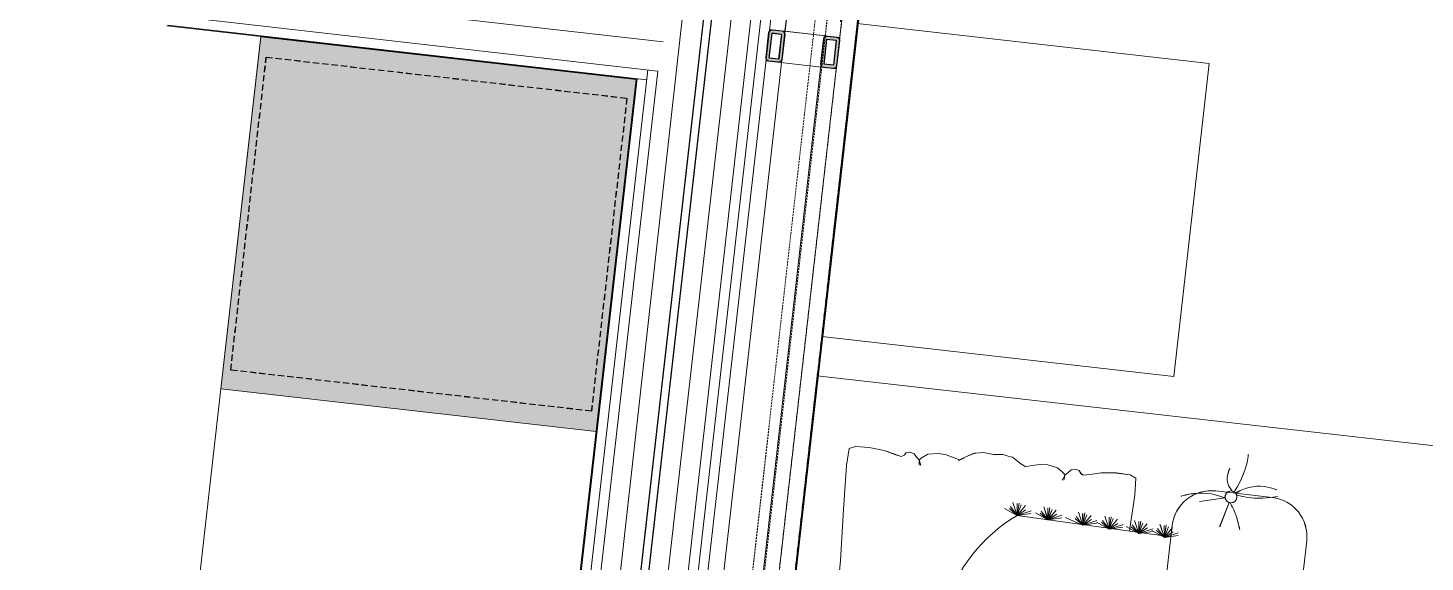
# Model space of a CAD drawing. Header units: millimetres. Extents: x 26282 to 30760, y 1404 to 4574.
# Drawn here: x 29741.8 to 29919.3, y 3655.5 to 3723.3 of the extents above; entities that cross this region are included whole.
import ezdxf

# ---------------------------------------------------------------- set-up
doc = ezdxf.new("R2010")
doc.units = ezdxf.units.MM
doc.header["$LTSCALE"] = 0.25
doc.set_wipeout_variables(frame=1)
for name, pattern in [('01-2BASEMENT$0$HIDDEN', [0.375, 0.25, -0.125]), ('HIDDEN', [0.375, 0.25, -0.125]), ('HIDDEN2', [4.7625, 3.175, -1.5875])]:
    doc.linetypes.add(name, pattern=pattern)
for name, color, linetype, lineweight in [('AB-DUV', 4, 'Continuous', 50), ('BRONZE (3RDF)', 30, 'Continuous', 15), ('FURNITURE (3RDF)', 43, 'Continuous', 20), ('GLASS (3RDF)', 140, 'Continuous', 9), ('HIDDEN (3RDF)', 145, 'HIDDEN', 13), ('ID-ALCIPAN', 124, 'Continuous', 20), ('ID-HATCH', 252, 'Continuous', 18), ('LIGHTENING FIXTURE (3RDF)', 50, 'Continuous', 20), ('METAL PROFILE (3RDF)', 251, 'Continuous', 18), ('WALL CLADDING (3RDF)', 43, 'Continuous', 13), ('WALLPAPER (3RDF)', 63, 'Continuous', 13), ('WOOD (3RDF)', 45, 'Continuous', 15)]:
    doc.layers.add(name, color=color, linetype=linetype, lineweight=lineweight)
for name, color, linetype in [('ACCESSORIES (3RDF)', 2, 'Continuous'), ('ID-PROFIL', 145, 'Continuous'), ('LEATHER (3RDF)', 57, 'Continuous'), ('WIPEOUT(3RDF)', 250, 'Continuous')]:
    doc.layers.add(name, color=color, linetype=linetype)
doc.linetypes.add('BATTING', pattern='A,0.0001,-0.1,[134,ltypeshp.shx,S=0.1,R=0,X=-0.1,Y=0],-0.2,[134,ltypeshp.shx,S=0.1,R=180,X=0.1,Y=0],-0.1', length=0.4001)

# ---------------------------------------------------------------- blocks, each defined once
blk = doc.blocks.new('MINIBAR-02')
at = {"layer": 'GLASS (3RDF)'}
h = blk.add_hatch(dxfattribs=at)
h.set_pattern_fill('DOTS', color=163, scale=0.4)
h.set_pattern_definition([(0, (-22706.0425, -627.869), (0.3175, 0.635), [0, -0.635])])
h.paths.add_polyline_path([(55, 0), (10, 0), (10, 48), (55, 48)])
at = {"layer": 'ACCESSORIES (3RDF)', "linetype": 'HIDDEN2', "elevation": 0}
blk.add_lwpolyline([(12.49, 47.1), (12.5, 1), (52.5, 1), (52.49, 47.1)], close=True, dxfattribs=at)
at = {"layer": 'WOOD (3RDF)', "elevation": 0}
blk.add_lwpolyline([(55, 48), (55, 0), (10, 0), (10, 48)], close=True, dxfattribs=at)
blk = doc.blocks.new('A$C758C6CDD')
at = {"layer": 'BRONZE (3RDF)', "color": 252}
blk.add_line((1.3, 0, 0), (3.1, 0, 0), dxfattribs=at)
at = {"layer": 'BRONZE (3RDF)', "elevation": 0}
blk.add_lwpolyline([(0.3, 2), (0.3, 0.8), (1.1, 0.8), (1.1, 0.2), (0, 0.2), (0, 0), (1.3, 0), (1.3, 1), (0.5, 1), (0.5, 1.8), (3.1, 1.8), (3.1, 0), (3.6, 0), (3.6, 0.2), (3.3, 0.2), (3.3, 2), (0.3, 2)], dxfattribs=at)
at = {"layer": 'WOOD (3RDF)', "elevation": 0}
blk.add_lwpolyline([(3.3, 0.2), (3.3, 2.2), (0.3, 2.2), (0.3, 0.2)], dxfattribs=at)
blk = doc.blocks.new('A$C507954D5')
at = {"layer": 'WOOD (3RDF)'}
h = blk.add_hatch(color=256, dxfattribs=at)
h.dxf.hatch_style = 1
h.paths.add_polyline_path([(4.44, 2.83), (4.44, 0), (5.86, 1.41)])
for p, q in [((5.86, 1.41), (4.44, 2.83)), ((4.44, 2.83), (4.44, 0)), ((0, 1.41), (4.44, 1.41)), ((5.86, 1.41), (4.44, 0))]:
    blk.add_line(p, q, dxfattribs=at)
blk = doc.blocks.new('DOLAP-10')
at = {"layer": 'ACCESSORIES (3RDF)', "linetype": 'HIDDEN2', "elevation": 0}
blk.add_lwpolyline([(54.09, 69.71), (59.64, 118.51), (18.9, 123.14), (13.35, 74.34), (54.09, 69.71)], dxfattribs=at)
at = {"layer": 'HIDDEN (3RDF)', "color": 8, "linetype": 'HIDDEN', "ltscale": 12.5}
for p, q in [((64.45, 117.96, 0), (15.09, 123.57, 0)), ((35.79, 121.21, 0), (35.57, 119.22, 0)), ((38.05, 118.94, 0), (25.85, 11.64, 0)), ((35.57, 119.22, 0), (42.52, 118.43, 0)), ((42.75, 120.42, 0), (42.52, 118.43, 0)), ((60.35, 63.07, 0), (66.78, 119.71, 0)), ((63.33, 62.73, 0), (69.76, 119.37, 0)), ((64.45, 117.96, 0), (64.67, 119.95, 0)), ((40.04, 118.72, 0), (27.84, 11.41, 0)), ((63.3, 60.72, 0), (56.86, 4.09, 0)), ((66.28, 60.38, 0), (59.84, 3.75, 0)), ((2.44, 12.28, 0), (51.8, 6.68, 0)), ((23.14, 9.94, 0), (23.37, 11.92, 0)), ((23.37, 11.92, 0), (30.32, 11.13, 0)), ((30.1, 9.14, 0), (30.32, 11.13, 0)), ((51.8, 6.68, 0.02), (51.57, 4.69, 0.02))]:
    blk.add_line(p, q, dxfattribs=at)
at = {"layer": 'HIDDEN (3RDF)', "color": 8, "linetype": 'HIDDEN', "ltscale": 12.5, "elevation": 0}
for points in [[(28.43, 53.17, -0.06413), (12.36, 59.54, -1.08017), (13.88, 62.05, 0.114463), (28.32, 55.04, 0.821198)], [(35.94, 52.31, 0.066142), (52.49, 54.96, 1.08017), (51.58, 57.74, -0.118246), (36.47, 54.11, -0.821198)], [(27.22, 45.43, -0.06413), (11.15, 51.8, -1.08017), (12.67, 54.31, 0.114463), (27.1, 47.3, 0.821198)], [(34.72, 44.57, 0.066142), (51.28, 47.22, 1.08017), (50.36, 50, -0.118246), (35.26, 46.37, -0.821198)], [(26.25, 34.23, -0.063086), (10.29, 41.6, -1.08017), (11.8, 44.1, 0.111967), (26.13, 36.1, 0.821198)], [(33.75, 33.38, 0.066142), (50.3, 36.02, 0.819448), (49.5, 39.8, -0.115485), (34.28, 35.17, -0.821198)], [(24.62, 22.59, -0.06413), (8.55, 28.97, -1.08017), (10.07, 31.47, 0.114463), (24.51, 24.46, 0.821198)], [(32.13, 21.73, 0.066142), (48.68, 24.38, 1.08017), (47.77, 27.16, -0.118246), (32.66, 23.53, -0.821198)]]:
    blk.add_lwpolyline(points, format="xyb", dxfattribs=at)
for points in [[(27.79, 54, -0.144333), (28.18, 54.93, -0.107177), (29.24, 55.77, -0.074331), (30.61, 56.34, -0.065016), (32.31, 56.36, -0.065016), (33.96, 55.95, -0.074324), (35.18, 55.09, -0.107177), (36.01, 54.04, -0.144333), (36.19, 53.04, -0.144333), (35.79, 52.12, -0.107177), (34.74, 51.28, -0.077818), (33.38, 50.86, -0.065016), (31.68, 50.83, -0.065016), (30.03, 51.24, -0.077818), (28.8, 51.96, -0.107177), (27.97, 53.01, -0.144333)], [(26.91, 46.67, -0.144333), (27.3, 47.6, -0.107177), (28.36, 48.43, -0.077818), (29.72, 48.86, -0.065016), (31.42, 48.88, -0.065016), (33.06, 48.47, -0.077818), (34.29, 47.76, -0.107177), (35.13, 46.71, -0.144333), (35.31, 45.71, -0.144333), (34.91, 44.78, -0.107177), (33.86, 43.95, -0.077818), (32.5, 43.53, -0.065016), (30.8, 43.5, -0.065016), (29.15, 43.91, -0.077818), (27.92, 44.63, -0.107177), (27.08, 45.68, -0.144333)], [(25.6, 35.06, -0.144333), (26, 35.99, -0.107177), (27.05, 36.83, -0.074331), (28.43, 37.4, -0.065016), (30.13, 37.43, -0.065016), (31.78, 37.02, -0.074324), (32.99, 36.15, -0.107177), (33.83, 35.1, -0.144333), (34, 34.11, -0.144333), (33.61, 33.18, -0.107177), (32.55, 32.34, -0.077818), (31.19, 31.92, -0.065016), (29.49, 31.89, -0.065016), (27.84, 32.3, -0.077818), (26.62, 33.02, -0.107177), (25.78, 34.07, -0.144333)], [(24.31, 23.83, -0.144333), (24.71, 24.76, -0.107177), (25.76, 25.6, -0.077818), (27.12, 26.02, -0.065016), (28.82, 26.05, -0.065016), (30.47, 25.64, -0.077818), (31.7, 24.92, -0.107177), (32.54, 23.87, -0.144333), (32.71, 22.87, -0.144333), (32.32, 21.95, -0.107177), (31.26, 21.11, -0.077818), (29.9, 20.69, -0.065016), (28.2, 20.66, -0.065016), (26.55, 21.07, -0.077818), (25.33, 21.79, -0.107177), (24.49, 22.84, -0.144333)]]:
    blk.add_lwpolyline(points, format="xyb", close=True, dxfattribs=at)
at = {"layer": 'WOOD (3RDF)'}
for p, q in [((0, 8.54, 0), (13.55, 127.77, 0)), ((73.17, 120.99), (13.55, 127.77, 0)), ((2.21, 10.3, 0), (15.31, 125.56, 0)), ((72.94, 119.01, 0), (13.33, 125.78, 0)), ((51.57, 4.69, 0), (64.67, 119.95, 0)), ((52.59, 13.64, 0), (3.23, 19.24, 0)), ((0.23, 10.52), (59.84, 3.75)), ((0, 8.54), (59.62, 1.76)), ((59.84, 3.75, 0), (59.62, 1.76, 0)), ((55.42, 0.23), (55.64, 2.21)), ((57.4, 0), (57.63, 1.99))]:
    blk.add_line(p, q, dxfattribs=at)
at = {"layer": 'WOOD (3RDF)', "ltscale": 0.25}
blk.add_line((13.55, 127.77, 0), (13.75, 127.75, 0), dxfattribs=at)
at = {"layer": 'WOOD (3RDF)', "elevation": 0}
for points in [[(72.94, 119.01), (73.17, 120.99)], [(72.6, 116.03), (72.91, 118.71), (72.65, 119.04), (70.26, 119.31), (69.93, 119.05), (63.33, 61.02), (63.6, 60.69), (65.98, 60.42), (66.31, 60.68), (72.27, 113.04)], [(57.32, 9.87), (63.29, 62.43), (63.03, 62.77), (60.64, 63.04), (60.31, 62.77), (53.72, 4.75), (53.98, 4.41), (56.36, 4.14), (56.7, 4.41), (57, 7.09)]]:
    blk.add_lwpolyline(points, dxfattribs=at)
at = {"xscale": -1, "rotation": 83.51678702173031}
blk.add_blockref('A$C758C6CDD', (72.84, 116.3, 0), dxfattribs=at)
at = {"rotation": 83.51678702173027}
blk.add_blockref('A$C758C6CDD', (57.17, 6.77, 0), dxfattribs=at)
at = {"layer": 'WOOD (3RDF)', "extrusion": (0, 0, -1), "zscale": -1, "rotation": 276.4832129782697}
blk.add_blockref('A$C507954D5', (-72.71, 88.61, 0), dxfattribs=at)
at = {"layer": 'WOOD (3RDF)', "rotation": 83.51678702173027}
blk.add_blockref('A$C507954D5', (62.39, 27.5, 0), dxfattribs=at)
blk = doc.blocks.new('A$C266E249E')
for p, q in [((141.2, 99.1), (94.6, 71.5)), ((94.2, 58.9), (141.2, 31.3))]:
    blk.add_line(p, q)
blk.add_circle((83.8, 65.6), 12.4)
for points, knots in [([(94.8, 71.2), (94.8, 71.2), (104, 88), (117.3, 101.4), (137.4, 121.6), (165.1, 131.9), (165.1, 131.9)], [0, 0, 0, 0, 1, 1, 1, 2, 2, 2, 2]), ([(71.2, 69.8), (71.2, 69.8), (38.7, 79.9), (12.9, 100.7), (8.3, 104.4), (4.1, 108.3), (0.2, 112.2)], [0, 0, 0, 0, 1, 1, 1, 1.244035, 1.244035, 1.244035, 1.244035]), ([(74, 74.2), (74, 74.2), (74.6, 83.5), (71.2, 91.8), (65.2, 106.7), (48.5, 113.6), (48.5, 113.6)], [0, 0, 0, 0, 1, 1, 1, 2, 2, 2, 2]), ([(70.5, 65.6), (70.5, 65.6), (46.5, 62.6), (27.7, 49.3), (10.4, 37), (0, 17.6), (0, 17.6)], [0, 0, 0, 0, 1, 1, 1, 2, 2, 2, 2]), ([(71.6, 60.4), (71.6, 60.4), (60.9, 45.7), (47.5, 33.4), (29.3, 16.9), (6.9, 5.7), (6.9, 5.7)], [0, 0, 0, 0, 1, 1, 1, 2, 2, 2, 2]), ([(92.6, 56.9), (92.6, 56.9), (95.3, 40.8), (100.8, 25.6), (105.6, 12.4), (112.3, 0), (112.3, 0)], [0, 0, 0, 0, 1, 1, 1, 2, 2, 2, 2])]:
    blk.add_open_spline(points, degree=3, knots=knots)
blk = doc.blocks.new('A$C4A193E75')
for p, q in [((78.1, 158.17), (199, 158.17)), ((199, 158.17), (199, 8.17)), ((173.47, 150.72), (174.4, 150.89)), ((174.4, 150.89), (175.64, 150.75)), ((176.91, 150.87), (175.64, 150.75)), ((177.86, 150.68), (176.91, 150.87)), ((139.86, 149.34), (147.06, 149.34)), ((157.2, 147.64), (157.32, 149.83)), ((157.32, 149.83), (158.08, 150.17)), ((158.08, 150.17), (159.83, 150.19)), ((159.83, 150.19), (161.79, 149.98)), ((161.79, 149.98), (163.17, 149.63)), ((163.17, 149.63), (164.01, 149.42)), ((164.01, 149.42), (164.36, 149.63)), ((164.36, 149.63), (164.59, 149.96)), ((164.59, 149.96), (165.07, 150.07)), ((165.07, 150.07), (165.6, 149.93)), ((165.6, 149.93), (165.98, 149.5)), ((165.98, 149.5), (166.3, 149.23)), ((166.3, 149.23), (166.66, 149.54)), ((166.3, 149.23), (166.61, 148.52)), ((166.37, 148.52), (166.3, 149.23)), ((166.66, 149.54), (167.34, 150.01)), ((167.34, 150.01), (168.62, 150.23)), ((168.62, 150.23), (169.55, 150.18)), ((170.61, 149.92), (169.55, 150.18)), ((171.36, 149.67), (170.61, 149.92)), ((171.36, 149.67), (172.03, 149.99)), ((172.03, 149.99), (173.18, 150.68)), ((173.47, 150.72), (173.18, 150.68)), ((178.09, 150.63), (177.86, 150.68)), ((179, 150.12), (178.09, 150.63)), ((179.99, 149.47), (179, 150.12)), ((179.22, 149.91), (179.99, 149.47)), ((179.22, 149.91), (179.89, 149.58)), ((179.89, 149.58), (180.64, 149.82)), ((180.64, 149.82), (181.71, 150.06)), ((181.71, 150.06), (182.64, 150.09)), ((182.64, 150.09), (183.92, 149.84)), ((183.92, 149.84), (184.59, 149.35)), ((184.59, 149.35), (184.95, 149.03)), ((184.95, 149.03), (185.27, 149.3)), ((185.27, 149.3), (185.65, 149.72)), ((185.65, 149.72), (186.18, 149.85)), ((186.18, 149.85), (186.67, 149.73)), ((186.67, 149.73), (186.89, 149.4)), ((186.89, 149.4), (187.24, 149.18)), ((187.24, 149.18), (188.08, 149.37)), ((188.08, 149.37), (189.46, 149.69)), ((189.46, 149.69), (191.42, 149.86)), ((191.42, 149.86), (193.17, 149.81)), ((193.17, 149.81), (193.94, 149.45)), ((193.94, 149.45), (194.02, 147.26)), ((157.36, 143.06), (157.2, 147.64)), ((184.95, 149.03), (184.63, 148.33)), ((184.86, 148.33), (184.95, 149.03)), ((194.02, 147.26), (193.75, 141.68)), ((134.86, 90.57), (134.86, 144.34)), ((152.87, 142.75), (151.97, 144.11)), ((152.06, 144.34), (152.06, 90.57)), ((152.87, 142.75), (152.52, 144.13)), ((152.87, 142.75), (152.82, 144.34)), ((152.87, 142.75), (152.83, 144.07)), ((152.87, 142.75), (153.61, 144.32)), ((152.87, 142.75), (153.06, 144.25)), ((152.87, 142.75), (153.86, 143.76)), ((156.14, 142.86), (155.24, 144.22)), ((156.14, 142.86), (155.78, 144.24)), ((156.14, 142.86), (156.08, 144.45)), ((156.14, 142.86), (156.09, 144.19)), ((156.14, 142.86), (156.87, 144.44)), ((156.14, 142.86), (156.32, 144.37)), ((156.14, 142.86), (157.12, 143.87)), ((159.94, 143), (158.26, 143.79)), ((159.94, 143), (158.93, 143.84)), ((159.94, 143), (159.04, 144.36)), ((159.94, 143), (159.59, 144.38)), ((159.94, 143), (159.89, 144.59)), ((159.94, 143), (159.9, 144.33)), ((159.94, 143), (160.68, 144.58)), ((159.94, 143), (160.13, 144.51)), ((159.94, 143), (160.93, 144.01)), ((159.94, 143), (161.02, 143.76)), ((163.34, 143.11), (161.65, 143.9)), ((163.34, 143.11), (162.33, 143.95)), ((163.34, 143.11), (162.44, 144.47)), ((163.34, 143.11), (162.98, 144.49)), ((163.34, 143.11), (163.28, 144.7)), ((163.34, 143.11), (163.29, 144.43)), ((163.34, 143.11), (164.07, 144.68)), ((163.34, 143.11), (163.53, 144.61)), ((163.34, 143.11), (164.32, 144.12)), ((163.34, 143.11), (164.41, 143.86)), ((163.34, 143.11), (165.68, 143.83)), ((167.81, 143.29), (166.12, 144.08)), ((167.81, 143.29), (166.79, 144.13)), ((167.81, 143.29), (166.91, 144.65)), ((167.81, 143.29), (167.45, 144.67)), ((167.81, 143.29), (167.75, 144.88)), ((167.81, 143.29), (167.76, 144.61)), ((167.81, 143.29), (168.54, 144.86)), ((167.81, 143.29), (167.99, 144.79)), ((167.81, 143.29), (168.79, 144.3)), ((167.81, 143.29), (168.88, 144.04)), ((167.81, 143.29), (169.5, 143.99)), ((171.76, 143.41), (170.06, 143.86)), ((171.76, 143.41), (170.08, 144.19)), ((171.76, 143.41), (170.75, 144.24)), ((171.76, 143.41), (170.86, 144.77)), ((171.76, 143.41), (171.41, 144.79)), ((171.76, 143.41), (171.71, 145)), ((171.76, 143.41), (171.72, 144.73)), ((171.76, 143.41), (172.5, 144.98)), ((171.76, 143.41), (171.95, 144.91)), ((171.76, 143.41), (172.75, 144.42)), ((171.76, 143.41), (172.84, 144.16)), ((171.76, 143.41), (173.46, 144.11)), ((152.87, 142.75), (151.17, 143.2)), ((152.87, 142.75), (151.19, 143.54)), ((152.87, 142.75), (151.86, 143.59)), ((152.06, 142.93), (171.76, 143.41)), ((152.87, 142.75), (153.95, 143.5)), ((152.87, 142.75), (154.57, 143.45)), ((156.14, 142.86), (154.44, 143.31)), ((156.14, 142.86), (154.45, 143.65)), ((156.14, 142.86), (155.12, 143.7)), ((156.14, 142.86), (157.21, 143.62)), ((156.14, 142.86), (157.84, 143.56)), ((159.94, 143), (158.24, 143.45)), ((159.94, 143), (161.64, 143.7)), ((163.34, 143.11), (161.64, 143.56)), ((167.81, 143.29), (166.1, 143.74)), ((193.75, 141.68), (193.42, 135.2)), ((193.42, 135.2), (193.33, 130.27))]:
    blk.add_line(p, q)
for centre, radius, start, end in [((139.86, 144.34), 5, 90, 180), ((147.06, 144.34), 5, 0, 90), ((159.5, 127.13), 20.38, 328.271, 53.0046)]:
    blk.add_arc(centre, radius, start, end)
at = {"xscale": 0.0607998452222824, "yscale": 0.0607998452222824, "zscale": 0.0607998452222824, "rotation": 315.0000000000002}
blk.add_blockref('A$C266E249E', (138.63, 149.6), dxfattribs=at)
blk = doc.blocks.new('20x40 profil')
at = {"layer": 'METAL PROFILE (3RDF)'}
h = blk.add_hatch(color=256, dxfattribs=at)
edge = h.paths.add_edge_path()
edge.add_line((-1.6, 2), (1.6, 2))
edge.add_arc((1.6, 1.6), 0.4, 360, 450, ccw=False)
edge.add_line((2, 1.6), (2, 0.4))
edge.add_arc((1.6, 0.4), 0.4, 270, 360, ccw=False)
edge.add_line((1.6, 0), (-1.6, 0))
edge.add_arc((-1.6, 0.4), 0.4, 180, 270, ccw=False)
edge.add_line((-2, 0.4), (-2, 1.6))
edge.add_arc((-1.6, 1.6), 0.4, 90, 180, ccw=False)
h.paths.add_polyline_path([(-1.6, 1.6), (1.6, 1.6), (1.6, 0.4), (-1.6, 0.4)], flags=16)
at = {"layer": 'ID-PROFIL'}
blk.add_lwpolyline([(1.6, 2), (-1.6, 2, 0.414214), (-2, 1.6), (-2, 0.4, 0.414214), (-1.6, 0), (1.6, 0, 0.414214), (2, 0.4), (2, 1.6, 0.414214)], format="xyb", close=True, dxfattribs=at)
blk.add_lwpolyline([(1.6, 1.6), (-1.6, 1.6), (-1.6, 0.4), (1.6, 0.4)], close=True, dxfattribs=at)
blk = doc.blocks.new('ODA216')
at = {"layer": 'METAL PROFILE (3RDF)'}
h = blk.add_hatch(color=256, dxfattribs=at)
edge = h.paths.add_edge_path()
edge.add_line((117.81, 11.12), (114.61, 11.12))
edge.add_arc((114.61, 10.72), 0.4, 90.0081, 180.0081)
edge.add_line((114.21, 10.72), (114.21, 9.52))
edge.add_arc((114.61, 9.52), 0.4, 180.0081, 270.0081)
edge.add_line((114.61, 9.12), (117.81, 9.12))
edge.add_arc((117.81, 9.52), 0.4, 270.0081, 360.0081)
edge.add_line((118.21, 9.52), (118.21, 10.72))
edge.add_arc((117.81, 10.72), 0.4, 360.0081, 450.0081)
h.paths.add_polyline_path([(117.81, 10.72), (114.61, 10.72), (114.61, 9.52), (117.81, 9.52)], flags=16)
h = blk.add_hatch(color=256, dxfattribs=at)
edge = h.paths.add_edge_path()
edge.add_line((117.81, 4.12), (114.61, 4.12))
edge.add_arc((114.61, 3.72), 0.4, 90.0081, 180.0081)
edge.add_line((114.21, 3.72), (114.21, 2.52))
edge.add_arc((114.61, 2.52), 0.4, 180.0081, 270.0081)
edge.add_line((114.61, 2.12), (117.81, 2.12))
edge.add_arc((117.81, 2.52), 0.4, 270.0081, 360.0081)
edge.add_line((118.21, 2.52), (118.21, 3.72))
edge.add_arc((117.81, 3.72), 0.4, 360.0081, 450.0081)
h.paths.add_polyline_path([(117.81, 3.72), (114.61, 3.72), (114.61, 2.52), (117.81, 2.52)], flags=16)
at = {"layer": 'FURNITURE (3RDF)', "color": 252}
for p, q in [((65.21, 0.11, 2.27), (-64.79, 0.09, 2.27)), ((-64.79, 0.09, 2.27), (65.21, 0.11, 2.27))]:
    blk.add_line(p, q, dxfattribs=at)
at = {"layer": 'HIDDEN (3RDF)', "ltscale": 10, "elevation": 2.27}
blk.add_lwpolyline([(151.83, 2.12), (-150.93, 2.08)], dxfattribs=at)
at = {"layer": 'LIGHTENING FIXTURE (3RDF)', "linetype": '01-2BASEMENT$0$HIDDEN', "ltscale": 4}
for p, q in [((123.39, 5.47, -4.54), (-120.9, 5.43, -4.54)), ((123.39, 3.97, -4.54), (-120.9, 3.93, -4.54))]:
    blk.add_line(p, q, dxfattribs=at)
at = {"layer": 'METAL PROFILE (3RDF)'}
blk.add_line((151.83, 9.12, 2.27), (-151.03, 9.08, 2.27), dxfattribs=at)
at = {"layer": 'METAL PROFILE (3RDF)', "elevation": 2.27}
for points in [[(114.21, 2.12), (114.21, 11.12)], [(118.21, 2.12), (118.21, 11.12)], [(118.21, 4.12), (-118.21, 4.08)]]:
    blk.add_lwpolyline(points, dxfattribs=at)
at = {"layer": 'WALL CLADDING (3RDF)', "ltscale": 0.25}
for p, q in [((151.83, 9.12, 2.27), (118.21, 9.12, 2.27)), ((123.21, 2.12, 2.27), (-123.21, 2.08, 2.27))]:
    blk.add_line(p, q, dxfattribs=at)
at = {"layer": 'WALL CLADDING (3RDF)', "elevation": 2.27}
blk.add_lwpolyline([(118.21, 2.12), (118.21, 9.12)], dxfattribs=at)
at = {"layer": 'FURNITURE (3RDF)', "extrusion": (0, 0, -1), "zscale": -0.9999999999999998, "rotation": 89.99189230860935}
blk.add_blockref('A$C4A193E75', (82.93, -198.91, -2.27), dxfattribs=at)
at = {"layer": 'METAL PROFILE (3RDF)', "color": 4, "extrusion": (0, 0, -1), "zscale": -0.9999999999999996, "rotation": 359.9918923086093}
for p in [(-116.21, 9.12, -2.27), (-116.21, 2.12, -2.27)]:
    blk.add_blockref('20x40 profil', p, dxfattribs=at)
blk.add_wipeout([(80.21, 0.11), (80.22, -44.89), (120.22, -44.88), (120.21, 0.12)]).translate(0, 0, 2.27).dxf.layer = 'WIPEOUT(3RDF)'
at = {"layer": 'FURNITURE (3RDF)', "elevation": 2.27}
blk.add_lwpolyline([(80.22, -44.89), (80.21, 0.11), (120.21, 0.12), (120.22, -44.88)], close=True, dxfattribs=at)
at = {"layer": 'HIDDEN (3RDF)', "ltscale": 10, "elevation": 2.27}
blk.add_lwpolyline([(151.83, 0.12), (-150.91, 0.08)], dxfattribs=at)
at = {"layer": 'LEATHER (3RDF)'}
blk.add_lwpolyline([(120.21, 2.22), (125.31, 2.22), (125.31, 0.02), (-125.31, -0.02), (-125.31, 2.18), (-120.21, 2.18)], dxfattribs=at)
at = {"layer": 'WALL CLADDING (3RDF)', "ltscale": 0.25}
blk.add_line((125.21, 0.12, 2.27), (-125.21, 0.08, 2.27), dxfattribs=at)
blk = doc.blocks.new('A$C187D15ED')
at = {"layer": 'FURNITURE (3RDF)'}
blk.add_line((10195.89, 3472.45, 0), (10171.4, 3256.85, 0), dxfattribs=at)
at = {"layer": 'ID-ALCIPAN', "ltscale": 0.25}
for p, q in [((10232.7, 3250.76, 0), (10267.05, 3553.1, 0)), ((10233.95, 3250.64, 0), (10268.15, 3551.72, 0)), ((10235.19, 3250.52, 0), (10269.39, 3551.58, 0)), ((10251.4, 3512.79), (10190.54, 3519.71, 0)), ((10250.01, 3511.69), (10189.16, 3518.61, 0)), ((10250.15, 3512.93, 0), (10220.51, 3251.97, 0)), ((10251.4, 3512.79, 0), (10221.76, 3251.85, 0)), ((10248.77, 3511.83, 0), (10219.27, 3252.1, 0))]:
    blk.add_line(p, q, dxfattribs=at)
at = {"layer": 'ID-HATCH', "linetype": 'BATTING', "lineweight": 0, "ltscale": 4.5}
for p, q in [((10224.54, 3251.57, 0), (10278.39, 3733.08, 0)), ((10230.22, 3251.01, 0), (10264.32, 3551.27, 0))]:
    blk.add_line(p, q, dxfattribs=at)
at = {"layer": 'ID-HATCH', "linetype": 'BATTING', "lineweight": 0, "ltscale": 7.3}
blk.add_line((10252.07, 3516.49, 0), (10191.16, 3523.41, 0), dxfattribs=at)
at = {"layer": 'ID-PROFIL'}
for p, q in [((10261.08, 3553.78, 0), (10226.73, 3251.36, 0)), ((10261.84, 3551.55, 0), (10227.73, 3251.26, 0))]:
    blk.add_line(p, q, dxfattribs=at)
at = {"layer": 'WALLPAPER (3RDF)'}
for q in [(10189.04, 3518.52, 0), (10219.17, 3252.11, 0)]:
    blk.add_line((10248.66, 3511.75, 0), q, dxfattribs=at)
at = {"layer": 'FURNITURE (3RDF)', "ltscale": 0.2, "xscale": -1, "rotation": 347.0395662692983}
blk.add_blockref('DOLAP-10', (10248.21, 3515.44), dxfattribs=at)
at = {"layer": 'FURNITURE (3RDF)', "ltscale": 0.25, "xscale": -1, "rotation": 263.5197728980612}
blk.add_blockref('MINIBAR-02', (10194.76, 3462.51, 0), dxfattribs=at)
at = {"layer": 'FURNITURE (3RDF)', "ltscale": 0.2, "rotation": 83.5150630362747}
blk.add_blockref('ODA216', (10263.27, 3399.36, -2.27), dxfattribs=at)

msp = doc.modelspace()

# ---------------------------------------------------------------- block references
at = {"layer": 'AB-DUV', "ltscale": 100}
msp.add_blockref('A$C187D15ED', (19570.424, 205.028, 5.126), dxfattribs=at)

# ---------------------------------------------------------------- next in the draw order: hatches: boundary and pattern name
at = {"layer": 'GLASS (3RDF)'}
h = msp.add_hatch(dxfattribs=at)
h.set_pattern_fill('DOTS', color=163, scale=0.4)
h.set_pattern_definition([(0, (-22706.0425, -3670.10106), (0.3175, 0.635), [0, -0.635])])
h.paths.add_polyline_path([(29771.392, 3722.191), (29766.313, 3677.478), (29814.006, 3672.061), (29819.085, 3716.773)])
at = {"layer": 'METAL PROFILE (3RDF)'}
h = msp.add_hatch(color=256, dxfattribs=at)
edge = h.paths.add_edge_path()
edge.add_line((29835.956, 3722.7), (29835.595, 3719.52))
edge.add_arc((29835.992, 3719.475), 0.4, 173.52317, 263.52317)
edge.add_line((29835.947, 3719.078), (29837.14, 3718.942))
edge.add_arc((29837.185, 3719.34), 0.4, 263.52317, 353.52317)
edge.add_line((29837.582, 3719.295), (29837.943, 3722.474))
edge.add_arc((29837.546, 3722.519), 0.4, 353.52317, 443.52317)
edge.add_line((29837.591, 3722.917), (29836.399, 3723.052))
edge.add_arc((29836.353, 3722.655), 0.4, 443.52317, 533.52317)
h.paths.add_polyline_path([(29836.353, 3722.655), (29835.992, 3719.475), (29837.185, 3719.34), (29837.546, 3722.519)], flags=16)
h = msp.add_hatch(color=256, dxfattribs=at)
edge = h.paths.add_edge_path()
edge.add_line((29835.956, 3722.7), (29835.595, 3719.52))
edge.add_arc((29835.992, 3719.475), 0.4, -186.47683, -96.47683)
edge.add_line((29835.947, 3719.078), (29837.14, 3718.942))
edge.add_arc((29837.185, 3719.34), 0.4, -96.47683, -6.47683)
edge.add_line((29837.582, 3719.295), (29837.943, 3722.474))
edge.add_arc((29837.546, 3722.519), 0.4, -6.47683, 83.52317)
edge.add_line((29837.591, 3722.917), (29836.399, 3723.052))
edge.add_arc((29836.353, 3722.655), 0.4, 83.52317, 173.52317)
h.paths.add_polyline_path([(29836.353, 3722.655), (29835.992, 3719.475), (29837.185, 3719.34), (29837.546, 3722.519)], flags=16)

# ---------------------------------------------------------------- next in the draw order: linework, layer by layer
at = {"layer": 'ACCESSORIES (3RDF)', "linetype": 'HIDDEN2', "elevation": 5.126}
msp.add_lwpolyline([(29813.389, 3674.641), (29767.585, 3679.85), (29772.099, 3719.594), (29817.903, 3714.385)], close=True, dxfattribs=at)
at = {"layer": 'FURNITURE (3RDF)'}
for p, q in [((29846.128, 3669.895, 5.126), (29845.793, 3667.724, 5.126)), ((29846.926, 3670.161, 5.126), (29846.128, 3669.895, 5.126)), ((29848.673, 3670.017, 5.126), (29846.926, 3670.161, 5.126)), ((29850.599, 3669.625, 5.126), (29848.673, 3670.017, 5.126)), ((29851.934, 3669.151, 5.126), (29850.599, 3669.625, 5.126)), ((29852.75, 3668.868, 5.126), (29851.934, 3669.151, 5.126)), ((29853.12, 3669.05, 5.126), (29852.75, 3668.868, 5.126)), ((29853.383, 3669.348, 5.126), (29853.12, 3669.05, 5.126)), ((29853.876, 3669.413, 5.126), (29853.383, 3669.348, 5.126)), ((29854.392, 3669.226, 5.126), (29853.876, 3669.413, 5.126)), ((29854.722, 3668.768, 5.126), (29854.392, 3669.226, 5.126)), ((29855.011, 3668.465, 5.126), (29854.722, 3668.768, 5.126)), ((29855.403, 3668.742, 5.126), (29855.011, 3668.465, 5.126)), ((29855.02, 3667.758, 5.126), (29855.011, 3668.465, 5.126)), ((29855.011, 3668.465, 5.126), (29855.25, 3667.73, 5.126)), ((29856.129, 3669.152, 5.126), (29855.403, 3668.742, 5.126)), ((29857.423, 3669.251, 5.126), (29856.129, 3669.152, 5.126)), ((29858.348, 3669.117, 5.126), (29857.423, 3669.251, 5.126)), ((29859.379, 3668.762, 5.126), (29858.348, 3669.117, 5.126)), ((29860.098, 3668.435, 5.126), (29859.379, 3668.762, 5.126)), ((29859.991, 3668.339, 5.126), (29861.046, 3668.87, 5.126)), ((29860.798, 3668.692, 5.126), (29859.991, 3668.339, 5.126)), ((29860.798, 3668.692, 5.126), (29860.098, 3668.435, 5.126)), ((29861.046, 3668.87, 5.126), (29862.004, 3669.275, 5.126)), ((29862.004, 3669.275, 5.126), (29862.238, 3669.301, 5.126)), ((29862.238, 3669.301, 5.126), (29863.208, 3669.38, 5.126)), ((29863.208, 3669.38, 5.126), (29864.458, 3669.12, 5.126)), ((29865.705, 3669.122, 5.126), (29864.458, 3669.12, 5.126)), ((29866.603, 3668.851, 5.126), (29865.705, 3669.122, 5.126)), ((29866.603, 3668.851, 5.126), (29866.895, 3668.771, 5.126)), ((29867.953, 3667.955, 5.126), (29866.895, 3668.771, 5.126)), ((29845.793, 3667.724, 5.126), (29845.434, 3662.157, 5.126)), ((29868.584, 3667.561, 5.126), (29867.953, 3667.955, 5.126)), ((29868.584, 3667.561, 5.126), (29869.356, 3667.734, 5.126)), ((29869.356, 3667.734, 5.126), (29870.44, 3667.872, 5.126)), ((29871.373, 3667.814, 5.126), (29870.44, 3667.872, 5.126)), ((29872.618, 3667.454, 5.126), (29871.373, 3667.814, 5.126)), ((29873.242, 3666.904, 5.126), (29872.618, 3667.454, 5.126)), ((29873.566, 3666.554, 5.126), (29873.178, 3665.888, 5.126)), ((29873.566, 3666.554, 5.126), (29873.242, 3666.904, 5.126)), ((29873.408, 3665.86, 5.126), (29873.566, 3666.554, 5.126)), ((29873.913, 3666.792, 5.126), (29873.566, 3666.554, 5.126)), ((29874.333, 3667.172, 5.126), (29873.913, 3666.792, 5.126)), ((29874.877, 3667.25, 5.126), (29874.333, 3667.172, 5.126)), ((29875.346, 3667.086, 5.126), (29874.877, 3667.25, 5.126)), ((29875.54, 3666.741, 5.126), (29875.346, 3667.086, 5.126)), ((29875.863, 3666.487, 5.126), (29875.54, 3666.741, 5.126)), ((29876.722, 3666.598, 5.126), (29875.863, 3666.487, 5.126)), ((29878.128, 3666.79, 5.126), (29876.722, 3666.598, 5.126)), ((29880.095, 3666.78, 5.126), (29878.128, 3666.79, 5.126)), ((29881.834, 3666.566, 5.126), (29880.095, 3666.78, 5.126)), ((29882.558, 3666.142, 5.126), (29881.834, 3666.566, 5.126)), ((29882.427, 3663.951, 5.126), (29882.558, 3666.142, 5.126)), ((29867.476, 3661.389, 5.126), (29866.928, 3663.036, 5.126)), ((29867.476, 3661.389, 5.126), (29867.46, 3662.904, 5.126)), ((29867.476, 3661.389, 5.126), (29867.711, 3662.962, 5.126)), ((29881.749, 3659.417, 5.126), (29882.427, 3663.951, 5.126)), ((29890.634, 3663.169, 5.126), (29893.893, 3663.616, 5.126)), ((29899.85, 3663.687, 5.126), (29892.696, 3664.499, 5.126)), ((29894.389, 3663.034, 5.126), (29893.202, 3659.943, 5.126)), ((29845.434, 3662.157, 5.126), (29845.032, 3655.677, 5.126)), ((29867.476, 3661.389, 5.126), (29865.868, 3662.275, 5.126)), ((29867.476, 3661.389, 5.126), (29866.496, 3662.26, 5.126)), ((29867.476, 3661.389, 5.126), (29866.612, 3662.505, 5.126)), ((29867.476, 3661.389, 5.126), (29867.985, 3662.72, 5.126)), ((29867.476, 3661.389, 5.126), (29867.672, 3662.7, 5.126)), ((29867.476, 3661.389, 5.126), (29868.525, 3662.64, 5.126)), ((29867.476, 3661.389, 5.126), (29868.577, 3662.106, 5.126)), ((29867.476, 3661.389, 5.126), (29869.242, 3661.981, 5.126)), ((29867.476, 3661.389, 5.126), (29869.218, 3661.643, 5.126)), ((29887.004, 3658.691, 5.126), (29867.476, 3661.389, 5.126)), ((29871.396, 3660.824, 5.126), (29869.787, 3661.71, 5.126)), ((29871.396, 3660.824, 5.126), (29870.416, 3661.695, 5.126)), ((29871.396, 3660.824, 5.126), (29870.532, 3661.94, 5.126)), ((29871.396, 3660.824, 5.126), (29870.848, 3662.471, 5.126)), ((29871.396, 3660.824, 5.126), (29871.38, 3662.339, 5.126)), ((29871.396, 3660.824, 5.126), (29871.631, 3662.397, 5.126)), ((29871.396, 3660.824, 5.126), (29871.905, 3662.156, 5.126)), ((29871.396, 3660.824, 5.126), (29871.592, 3662.135, 5.126)), ((29871.396, 3660.824, 5.126), (29872.445, 3662.075, 5.126)), ((29871.396, 3660.824, 5.126), (29872.497, 3661.542, 5.126)), ((29871.396, 3660.824, 5.126), (29873.162, 3661.416, 5.126)), ((29871.396, 3660.824, 5.126), (29873.138, 3661.078, 5.126)), ((29875.814, 3660.143, 5.126), (29873.573, 3661.123, 5.126)), ((29875.814, 3660.143, 5.126), (29874.834, 3661.014, 5.126)), ((29875.814, 3660.143, 5.126), (29874.95, 3661.259, 5.126)), ((29875.814, 3660.143, 5.126), (29875.266, 3661.79, 5.126)), ((29875.814, 3660.143, 5.126), (29875.798, 3661.658, 5.126)), ((29875.814, 3660.143, 5.126), (29876.049, 3661.716, 5.126)), ((29875.814, 3660.143, 5.126), (29876.323, 3661.474, 5.126)), ((29875.814, 3660.143, 5.126), (29876.01, 3661.454, 5.126)), ((29875.814, 3660.143, 5.126), (29876.863, 3661.394, 5.126)), ((29879.175, 3659.653, 5.126), (29878.627, 3661.3, 5.126)), ((29879.175, 3659.653, 5.126), (29879.159, 3661.168, 5.126)), ((29879.175, 3659.653, 5.126), (29879.41, 3661.225, 5.126)), ((29875.814, 3660.143, 5.126), (29876.915, 3660.86, 5.126)), ((29875.814, 3660.143, 5.126), (29877.58, 3660.735, 5.126)), ((29875.814, 3660.143, 5.126), (29877.555, 3660.397, 5.126)), ((29879.175, 3659.653, 5.126), (29877.567, 3660.539, 5.126)), ((29879.175, 3659.653, 5.126), (29878.195, 3660.523, 5.126)), ((29879.175, 3659.653, 5.126), (29878.311, 3660.769, 5.126)), ((29879.175, 3659.653, 5.126), (29879.684, 3660.984, 5.126)), ((29879.175, 3659.653, 5.126), (29879.371, 3660.963, 5.126)), ((29879.175, 3659.653, 5.126), (29880.224, 3660.903, 5.126)), ((29879.175, 3659.653, 5.126), (29880.276, 3660.37, 5.126)), ((29879.175, 3659.653, 5.126), (29880.941, 3660.244, 5.126)), ((29879.175, 3659.653, 5.126), (29880.917, 3659.906, 5.126)), ((29887.164, 3660.095, 5.126), (29881.098, 3606.663, 5.126)), ((29882.943, 3659.085, 5.126), (29881.334, 3659.971, 5.126)), ((29882.943, 3659.085, 5.126), (29881.963, 3659.956, 5.126)), ((29882.943, 3659.085, 5.126), (29882.079, 3660.202, 5.126)), ((29882.943, 3659.085, 5.126), (29882.395, 3660.732, 5.126)), ((29882.943, 3659.085, 5.126), (29882.927, 3660.6, 5.126)), ((29882.943, 3659.085, 5.126), (29883.178, 3660.658, 5.126)), ((29882.943, 3659.085, 5.126), (29883.452, 3660.417, 5.126)), ((29882.943, 3659.085, 5.126), (29883.139, 3660.396, 5.126)), ((29882.943, 3659.085, 5.126), (29883.992, 3660.336, 5.126)), ((29882.943, 3659.085, 5.126), (29884.044, 3659.803, 5.126)), ((29882.943, 3659.085, 5.126), (29884.709, 3659.677, 5.126)), ((29882.943, 3659.085, 5.126), (29884.684, 3659.339, 5.126)), ((29886.172, 3658.604, 5.126), (29884.563, 3659.49, 5.126)), ((29886.172, 3658.604, 5.126), (29885.192, 3659.475, 5.126)), ((29886.172, 3658.604, 5.126), (29885.307, 3659.72, 5.126)), ((29886.172, 3658.604, 5.126), (29885.623, 3660.251, 5.126)), ((29886.172, 3658.604, 5.126), (29886.156, 3660.119, 5.126)), ((29886.172, 3658.604, 5.126), (29886.407, 3660.177, 5.126)), ((29886.172, 3658.604, 5.126), (29886.681, 3659.935, 5.126)), ((29886.172, 3658.604, 5.126), (29886.368, 3659.915, 5.126)), ((29886.172, 3658.604, 5.126), (29887.221, 3659.855, 5.126)), ((29886.172, 3658.604, 5.126), (29887.273, 3659.321, 5.126)), ((29886.172, 3658.604, 5.126), (29887.938, 3659.196, 5.126)), ((29886.172, 3658.604, 5.126), (29887.913, 3658.858, 5.126)), ((29898.188, 3604.723, 5.126), (29904.254, 3658.155, 5.126)), ((29845.032, 3655.677, 5.126), (29844.57, 3650.771, 5.126))]:
    msp.add_line(p, q, dxfattribs=at)
at = {"layer": 'FURNITURE (3RDF)', "color": 252}
for p, q in [((29840.952, 3669.195, 5.126), (29826.288, 3540.025, 5.126)), ((29826.288, 3540.025, 5.126), (29840.952, 3669.195, 5.126))]:
    msp.add_line(p, q, dxfattribs=at)
at = {"layer": 'FURNITURE (3RDF)'}
msp.add_circle((29894.634, 3663.745, 5.126), 0.751, dxfattribs=at)
for centre, radius, start, end in [((29892.132, 3659.531, 5.126), 5, 83.52317, 173.52317), ((29899.286, 3658.719, 5.126), 5, 353.52317, 83.52317), ((29877.824, 3643.835, 5.126), 20.377, 120.51858, 205.25214)]:
    msp.add_arc(centre, radius, start, end, dxfattribs=at)
for points, knots in [([(29895.071, 3664.42, 5.126), (29895.071, 3664.42, 5.126), (29896.235, 3666.133, 5.126), (29896.676, 3668.103, 5.126), (29896.753, 3668.448, 5.126), (29896.807, 3668.796, 5.126), (29896.845, 3669.126, 5.126)], [0, 0, 0, 0, 1, 1, 1, 1.2440353, 1.2440353, 1.2440353, 1.2440353]), ([(29894.773, 3664.525, 5.126), (29894.773, 3664.525, 5.126), (29894.392, 3664.945, 5.126), (29894.237, 3665.469, 5.126), (29893.959, 3666.407, 5.126), (29894.495, 3667.366, 5.126), (29894.495, 3667.366, 5.126)], [0, 0, 0, 0, 1, 1, 1, 2, 2, 2, 2]), ([(29895.265, 3664.247, 5.126), (29895.265, 3664.247, 5.126), (29896.518, 3665.018, 5.126), (29897.918, 3665.094, 5.126), (29899.205, 3665.164, 5.126), (29900.434, 3664.637, 5.126), (29900.434, 3664.637, 5.126)], [0, 0, 0, 0, 1, 1, 1, 2, 2, 2, 2]), ([(29893.897, 3663.596, 5.126), (29893.897, 3663.596, 5.126), (29892.824, 3664.05, 5.126), (29891.683, 3664.181, 5.126), (29889.96, 3664.379, 5.126), (29888.254, 3663.821, 5.126), (29888.254, 3663.821, 5.126)], [0, 0, 0, 0, 1, 1, 1, 2, 2, 2, 2]), ([(29894.546, 3662.998, 5.126), (29894.546, 3662.998, 5.126), (29895.024, 3662.131, 5.126), (29895.339, 3661.198, 5.126), (29895.612, 3660.389, 5.126), (29895.758, 3659.545, 5.126), (29895.758, 3659.545, 5.126)], [0, 0, 0, 0, 1, 1, 1, 2, 2, 2, 2]), ([(29895.406, 3663.961, 5.126), (29895.406, 3663.961, 5.126), (29896.476, 3663.664, 5.126), (29897.576, 3663.592, 5.126), (29899.068, 3663.493, 5.126), (29900.555, 3663.81, 5.126), (29900.555, 3663.81, 5.126)], [0, 0, 0, 0, 1, 1, 1, 2, 2, 2, 2])]:
    msp.add_open_spline(points, degree=3, knots=knots, dxfattribs=at)
at = {"layer": 'ID-PROFIL', "elevation": 5.126}
msp.add_lwpolyline([(29835.595, 3719.52), (29835.956, 3722.7, -0.4142136), (29836.399, 3723.052), (29837.591, 3722.917, -0.4142136), (29837.943, 3722.474), (29837.582, 3719.295, -0.4142136), (29837.14, 3718.942), (29835.947, 3719.078, -0.4142136)], format="xyb", close=True, dxfattribs=at)
msp.add_lwpolyline([(29835.992, 3719.475), (29836.353, 3722.655), (29837.546, 3722.519), (29837.185, 3719.34)], close=True, dxfattribs=at)
at = {"layer": 'WOOD (3RDF)', "elevation": 5.126}
msp.add_lwpolyline([(29819.085, 3716.773), (29771.392, 3722.19), (29766.313, 3677.478), (29814.006, 3672.061)], close=True, dxfattribs=at)

# ---------------------------------------------------------------- next in the draw order: wipeouts: each hides what was drawn before it
msp.add_wipeout([(29842.644, 3684.099), (29887.357, 3679.023), (29891.869, 3718.768), (29847.157, 3723.844)]).translate(0, 0, 5.126).dxf.layer = 'WIPEOUT(3RDF)'

# ---------------------------------------------------------------- next in the draw order: hatches: boundary and pattern name
at = {"layer": 'METAL PROFILE (3RDF)'}
h = msp.add_hatch(color=256, dxfattribs=at)
edge = h.paths.add_edge_path()
edge.add_line((29842.911, 3721.91), (29842.55, 3718.731))
edge.add_arc((29842.948, 3718.686), 0.4, 173.52317, 263.52317)
edge.add_line((29842.903, 3718.288), (29844.095, 3718.153))
edge.add_arc((29844.14, 3718.55), 0.4, 263.52317, 353.52317)
edge.add_line((29844.538, 3718.505), (29844.899, 3721.685))
edge.add_arc((29844.501, 3721.73), 0.4, 353.52317, 443.52317)
edge.add_line((29844.546, 3722.127), (29843.354, 3722.263))
edge.add_arc((29843.309, 3721.865), 0.4, 443.52317, 533.52317)
h.paths.add_polyline_path([(29843.309, 3721.865), (29842.948, 3718.686), (29844.14, 3718.55), (29844.501, 3721.73)], flags=16)
h = msp.add_hatch(color=256, dxfattribs=at)
edge = h.paths.add_edge_path()
edge.add_line((29842.911, 3721.91), (29842.55, 3718.731))
edge.add_arc((29842.948, 3718.686), 0.4, -186.47683, -96.47683)
edge.add_line((29842.903, 3718.288), (29844.095, 3718.153))
edge.add_arc((29844.14, 3718.55), 0.4, -96.47683, -6.47683)
edge.add_line((29844.538, 3718.505), (29844.899, 3721.685))
edge.add_arc((29844.501, 3721.73), 0.4, -6.47683, 83.52317)
edge.add_line((29844.546, 3722.127), (29843.354, 3722.263))
edge.add_arc((29843.309, 3721.865), 0.4, 83.52317, 173.52317)
h.paths.add_polyline_path([(29843.309, 3721.865), (29842.948, 3718.686), (29844.14, 3718.55), (29844.501, 3721.73)], flags=16)

# ---------------------------------------------------------------- next in the draw order: linework, layer by layer
at = {"layer": 'FURNITURE (3RDF)'}
for p, q in [((29842.08, 3679.131, 5.126), (29825.16, 3530.089, 5.126)), ((29962.204, 3665.494, 5.126), (29842.08, 3679.131, 5.126))]:
    msp.add_line(p, q, dxfattribs=at)
at = {"layer": 'FURNITURE (3RDF)', "elevation": 5.126}
msp.add_lwpolyline([(29887.357, 3679.023), (29842.645, 3684.099), (29847.157, 3723.844), (29891.869, 3718.768)], close=True, dxfattribs=at)
at = {"layer": 'HIDDEN (3RDF)', "ltscale": 10, "elevation": 5.126}
for points in [[(29848.736, 3755.488), (29814.583, 3454.652)], [(29850.723, 3755.262), (29816.574, 3454.455)]]:
    msp.add_lwpolyline(points, dxfattribs=at)
at = {"layer": 'ID-PROFIL', "elevation": 5.126}
msp.add_lwpolyline([(29842.55, 3718.731), (29842.911, 3721.91, -0.4142136), (29843.354, 3722.263), (29844.546, 3722.127, -0.4142136), (29844.899, 3721.685), (29844.538, 3718.505, -0.4142136), (29844.095, 3718.153), (29842.903, 3718.288, -0.4142136)], format="xyb", close=True, dxfattribs=at)
msp.add_lwpolyline([(29842.948, 3718.686), (29843.309, 3721.865), (29844.501, 3721.73), (29844.14, 3718.55)], close=True, dxfattribs=at)
at = {"layer": 'LEATHER (3RDF)', "elevation": 2.857}
msp.add_lwpolyline([(29845.07, 3724.081), (29845.645, 3729.148), (29847.831, 3728.9), (29819.561, 3479.874), (29817.374, 3480.122), (29817.95, 3485.189)], dxfattribs=at)
at = {"layer": 'LIGHTENING FIXTURE (3RDF)', "linetype": '01-2BASEMENT$0$HIDDEN', "ltscale": 4}
for p, q in [((29842.199, 3727.602, -1.682), (29814.642, 3484.873, -1.682)), ((29843.689, 3727.432, -1.682), (29816.133, 3484.704, -1.682))]:
    msp.add_line(p, q, dxfattribs=at)
at = {"layer": 'METAL PROFILE (3RDF)'}
msp.add_line((29841.781, 3756.278, 5.126), (29807.617, 3455.345, 5.126), dxfattribs=at)
at = {"layer": 'METAL PROFILE (3RDF)', "elevation": 5.126}
for points in [[(29842.956, 3722.308), (29816.287, 3487.391)], [(29844.944, 3722.082), (29836.001, 3723.097)], [(29844.492, 3718.108), (29835.55, 3719.123)]]:
    msp.add_lwpolyline(points, dxfattribs=at)
at = {"layer": 'WALL CLADDING (3RDF)', "ltscale": 0.25}
for p, q in [((29841.781, 3756.278, 5.126), (29837.988, 3722.872, 5.126)), ((29847.721, 3728.812, 5.126), (29819.472, 3479.984, 5.126)), ((29845.508, 3727.05, 5.126), (29817.711, 3482.197, 5.126))]:
    msp.add_line(p, q, dxfattribs=at)
at = {"layer": 'WALL CLADDING (3RDF)', "elevation": 5.126}
msp.add_lwpolyline([(29844.944, 3722.082), (29837.988, 3722.872)], dxfattribs=at)

doc.saveas('drawing.dxf')
